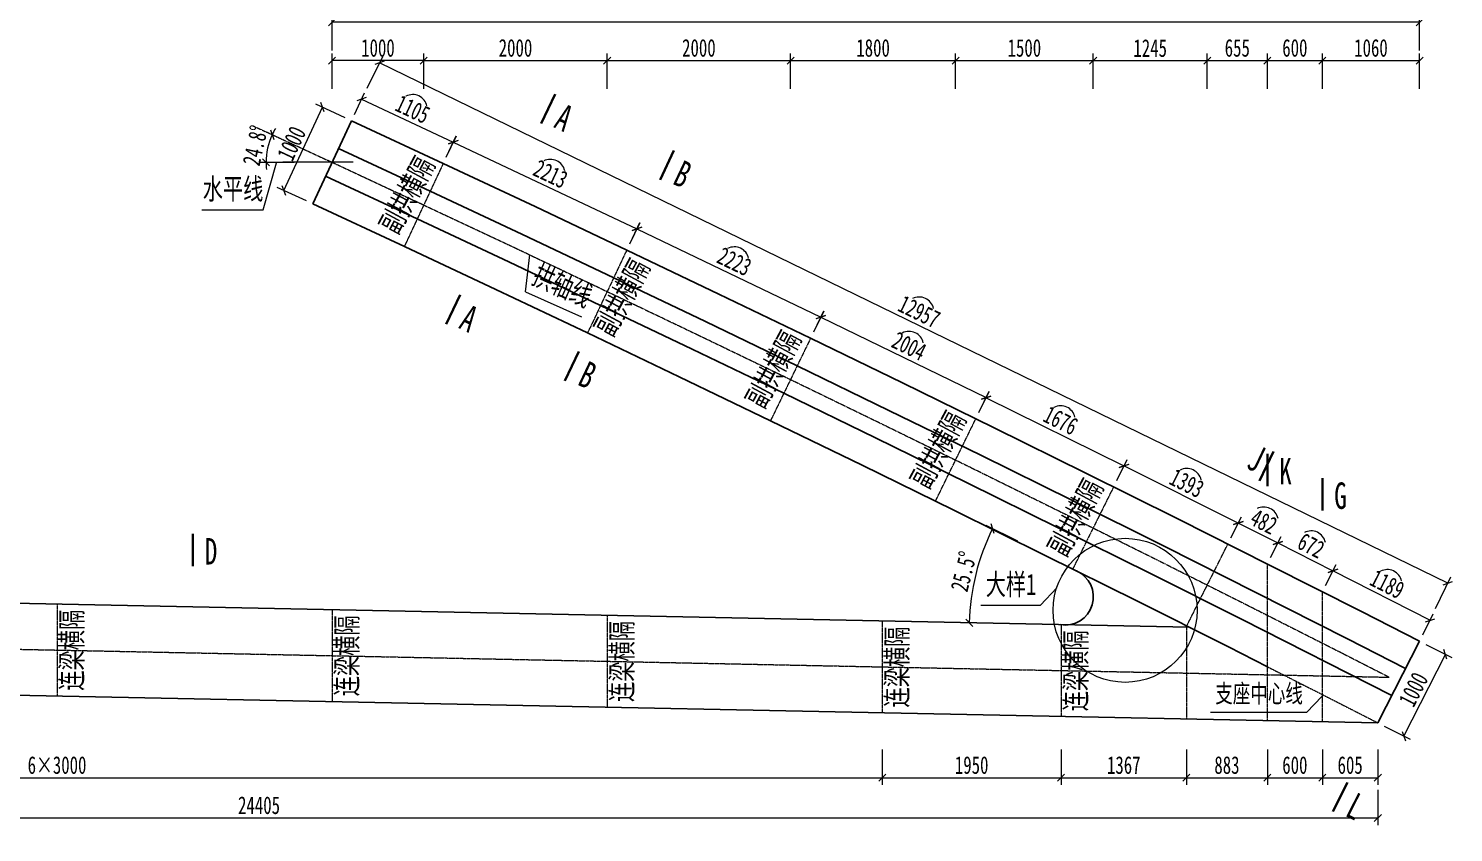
# Model space of a CAD drawing. Header units: millimetres. Extents: x -60009 to 63758, y -2164 to 95433.
# Drawn here: x -6577 to 8964, y 6443 to 15208 of the extents above; entities that cross this region are included whole.
import ezdxf
from ezdxf.enums import TextEntityAlignment as Align

# ---------------------------------------------------------------- set-up
doc = ezdxf.new("R2010")
doc.units = ezdxf.units.MM
doc.linetypes.add('CENTER2', pattern=[28.575, 19.05, -3.175, 3.175, -3.175])
doc.linetypes.add('DASHED', pattern=[0.75, 0.5, -0.25])
doc.layers.get('Defpoints').update_dxf_attribs({"color": 8})
for name, color, linetype, lineweight in [('中心线', 2, 'CENTER2', 15), ('文字', 7, 'Continuous', 15), ('粗线', 3, 'Continuous', 35), ('细实线', 4, 'Continuous', 15), ('虚线', 7, 'DASHED', 15), ('钢板粗线', 1, 'Continuous', 25)]:
    doc.layers.add(name, color=color, linetype=linetype, lineweight=lineweight)
doc.styles.add('111', font='仿宋_GB2312.TTF', dxfattribs={"width": 0.7})
doc.styles.add('BM_Dim', font='仿宋_GB2312.TTF', dxfattribs={"width": 0.85})
doc.dimstyles.new('200', dxfattribs={"dimscale": 0, "dimtxt": 2.5, "dimasz": 1, "dimexe": 1, "dimexo": 1, "dimgap": 0.6, "dimtad": 1, "dimdec": 0, "dimdsep": 46, "dimtxsty": '111', "dimblk": 'OBLIQUE', "dimcen": 0, "dimclrd": 4, "dimclre": 4, "dimclrt": 4, "dimadec": 1, "dimazin": 2, "dimtfac": 1, "dimtdec": 0, "dimtix": 1, "dimtmove": 2, "dimatfit": 3, "dimfxl": 4, "dimfxlon": 1, "dimtolj": 1, "dimlwd": -1, "dimlwe": -1, "dimarcsym": 0})

# ---------------------------------------------------------------- blocks, each defined once
blk = doc.blocks.new('_Oblique')
at = {"color": 0, "linetype": 'ByBlock', "lineweight": -2}
blk.add_line((-0.5, -0.5), (0.5, 0.5), dxfattribs=at)
blk = doc.blocks.new('*D271')
at = {"layer": 'Defpoints', "color": 0, "transparency": 16777216}
for p in [(21101, 67033), (21986, 67032), (21099, 66017), (21099, 65920), (21985, 66032)]:
    blk.add_point(p, dxfattribs=at)
at = {"layer": '细实线', "color": 4, "transparency": 16777216}
for p, q in [((21099, 65986), (21099, 65903)), ((21985, 65985), (21984, 65902))]:
    blk.add_line(p, q, dxfattribs=at)
blk.add_arc((-34515894092, -21492456430780), 21492484212183, 89.907985640573, 89.907985642933, dxfattribs=at)
at = {"layer": '细实线', "color": 4, "transparency": 16777216, "xscale": 16.66666666666666, "yscale": 16.66666666666666, "zscale": 16.66666666666666}
for p, rotation in [((21099, 65920), 179.9079856429328), ((21984, 65918), 359.9079856405726)]:
    blk.add_blockref('_Oblique', p, dxfattribs=dict(at, rotation=rotation))
at = {"layer": '细实线', "color": 4, "transparency": 16777216, "insert": (21542, 65949), "char_height": 41.7, "attachment_point": 5, "rotation": 359.908, "style": '111'}
blk.add_mtext('885', dxfattribs=at)
blk = doc.blocks.new('*D273')
at = {"layer": 'Defpoints', "color": 0, "transparency": 16777216}
for p in [(21101, 67117), (21101, 67033), (21986, 67032), (21099, 66017), (21985, 66032)]:
    blk.add_point(p, dxfattribs=at)
at = {"layer": '细实线', "color": 4, "transparency": 16777216}
for p, q in [((21101, 67050), (21101, 67134)), ((21986, 67049), (21986, 67132))]:
    blk.add_line(p, q, dxfattribs=at)
blk.add_arc((-34515894092, -21492456430780), 21492484213380, 89.907985640573, 89.907985642933, dxfattribs=at)
at = {"layer": '细实线', "color": 4, "transparency": 16777216, "xscale": 16.66666666666666, "yscale": 16.66666666666666, "zscale": 16.66666666666666}
for p, rotation in [((21101, 67117), 179.9079856429328), ((21986, 67116), 359.9079856405726)]:
    blk.add_blockref('_Oblique', p, dxfattribs=dict(at, rotation=rotation))
at = {"layer": '细实线', "color": 4, "transparency": 16777216, "insert": (21544, 67146), "char_height": 41.7, "attachment_point": 5, "rotation": 359.908, "style": '111'}
blk.add_mtext('885', dxfattribs=at)
blk = doc.blocks.new('*D548')
at = {"layer": 'Defpoints', "color": 0, "transparency": 16777216}
for p in [(-16497, 58904), (-15550, 58829), (-16364, 58535), (-15211, 57888), (-16025, 57594)]:
    blk.add_point(p, dxfattribs=at)
at = {"layer": '细实线', "color": 4, "transparency": 16777216}
for p, q in [((-15592, 58947), (-15706, 59260)), ((-16406, 58653), (-16520, 58967))]:
    blk.add_line(p, q, dxfattribs=at)
blk.add_arc((7131023265738, -19765921068622), 21012927712991, 109.838107304868, 109.838107307227, dxfattribs=at)
at = {"layer": '细实线', "color": 4, "transparency": 16777216, "xscale": 66.66666666666666, "yscale": 66.66666666666666, "zscale": 66.66666666666666}
for p, rotation in [((-15683, 59198), 19.83810730486761), ((-16497, 58904), 199.8381073072271)]:
    blk.add_blockref('_Oblique', p, dxfattribs=dict(at, rotation=rotation))
at = {"layer": '细实线', "color": 4, "transparency": 16777216, "insert": (-16130, 59163), "char_height": 166.7, "attachment_point": 5, "rotation": 19.8381, "style": '111'}
blk.add_mtext('865', dxfattribs=at)
blk = doc.blocks.new('*D550')
at = {"layer": 'Defpoints', "color": 0, "transparency": 16777216}
for p in [(-15550, 58829), (-16364, 58535), (-15211, 57888), (-16025, 57594), (-15061, 57474)]:
    blk.add_point(p, dxfattribs=at)
at = {"layer": '细实线', "color": 4, "transparency": 16777216}
for p, q in [((-15151, 57724), (-15038, 57411)), ((-15965, 57431), (-15852, 57117))]:
    blk.add_line(p, q, dxfattribs=at)
blk.add_arc((7131023265738, -19765921068622), 21012927711158, 109.838107304868, 109.838107307227, dxfattribs=at)
at = {"layer": '细实线', "color": 4, "transparency": 16777216, "xscale": 66.66666666666666, "yscale": 66.66666666666666, "zscale": 66.66666666666666}
for p, rotation in [((-15061, 57474), 19.83810730486761), ((-15875, 57180), 199.8381073072271)]:
    blk.add_blockref('_Oblique', p, dxfattribs=dict(at, rotation=rotation))
at = {"layer": '细实线', "color": 4, "transparency": 16777216, "insert": (-15508, 57439), "char_height": 166.7, "attachment_point": 5, "rotation": 19.8381, "style": '111'}
blk.add_mtext('865', dxfattribs=at)
blk = doc.blocks.new('*D1372')
at = {"layer": 'Defpoints', "color": 0, "transparency": 16777216}
for p in [(8594, 14858), (7534, 8508), (8594, 8529)]:
    blk.add_point(p, dxfattribs=at)
at = {"layer": '细实线', "color": 4, "transparency": 16777216}
for p, q in [((7534, 14551), (7534, 14935)), ((8594, 14551), (8594, 14935)), ((7534, 14858), (8594, 14858))]:
    blk.add_line(p, q, dxfattribs=at)
at = {"layer": '细实线', "color": 4, "transparency": 16777216, "xscale": 76.92307692307695, "yscale": 76.92307692307695, "zscale": 76.92307692307695, "rotation": 180}
blk.add_blockref('_Oblique', (7534, 14858), dxfattribs=at)
at = {"layer": '细实线', "color": 4, "transparency": 16777216, "xscale": 76.92307692307695, "yscale": 76.92307692307695, "zscale": 76.92307692307695}
blk.add_blockref('_Oblique', (8594, 14858), dxfattribs=at)
at = {"layer": '细实线', "color": 4, "transparency": 16777216, "insert": (8064, 14996), "char_height": 192.3, "attachment_point": 5, "style": '111'}
blk.add_mtext('\\A1;1060', dxfattribs=at)
blk = doc.blocks.new('*D1373')
at = {"layer": 'Defpoints', "color": 0, "transparency": 16777216}
for p in [(7534, 14858), (6934, 9068), (7534, 8700)]:
    blk.add_point(p, dxfattribs=at)
at = {"layer": '细实线', "color": 4, "transparency": 16777216}
for p, q in [((6934, 14551), (6934, 14935)), ((7534, 14551), (7534, 14935)), ((6934, 14858), (7534, 14858))]:
    blk.add_line(p, q, dxfattribs=at)
at = {"layer": '细实线', "color": 4, "transparency": 16777216, "xscale": 76.92307692307695, "yscale": 76.92307692307695, "zscale": 76.92307692307695, "rotation": 180}
blk.add_blockref('_Oblique', (6934, 14858), dxfattribs=at)
at = {"layer": '细实线', "color": 4, "transparency": 16777216, "xscale": 76.92307692307695, "yscale": 76.92307692307695, "zscale": 76.92307692307695}
blk.add_blockref('_Oblique', (7534, 14858), dxfattribs=at)
at = {"layer": '细实线', "color": 4, "transparency": 16777216, "insert": (7234, 14996), "char_height": 192.3, "attachment_point": 5, "style": '111'}
blk.add_mtext('\\A1;600', dxfattribs=at)
blk = doc.blocks.new('*D1374')
at = {"layer": 'Defpoints', "color": 0, "transparency": 16777216}
for p in [(6934, 14858), (6279, 9141), (6934, 9002)]:
    blk.add_point(p, dxfattribs=at)
at = {"layer": '细实线', "color": 4, "transparency": 16777216}
for p, q in [((6279, 14551), (6279, 14935)), ((6934, 14551), (6934, 14935)), ((6279, 14858), (6934, 14858))]:
    blk.add_line(p, q, dxfattribs=at)
at = {"layer": '细实线', "color": 4, "transparency": 16777216, "xscale": 76.92307692307695, "yscale": 76.92307692307695, "zscale": 76.92307692307695, "rotation": 180}
blk.add_blockref('_Oblique', (6279, 14858), dxfattribs=at)
at = {"layer": '细实线', "color": 4, "transparency": 16777216, "xscale": 76.92307692307695, "yscale": 76.92307692307695, "zscale": 76.92307692307695}
blk.add_blockref('_Oblique', (6934, 14858), dxfattribs=at)
at = {"layer": '细实线', "color": 4, "transparency": 16777216, "insert": (6606, 14996), "char_height": 192.3, "attachment_point": 5, "style": '111'}
blk.add_mtext('\\A1;655', dxfattribs=at)
blk = doc.blocks.new('*D1375')
at = {"layer": 'Defpoints', "color": 0, "transparency": 16777216}
for p in [(6279, 14858), (5034, 9763), (6279, 9141)]:
    blk.add_point(p, dxfattribs=at)
at = {"layer": '细实线', "color": 4, "transparency": 16777216}
for p, q in [((5034, 14551), (5034, 14935)), ((6279, 14551), (6279, 14935)), ((5034, 14858), (6279, 14858))]:
    blk.add_line(p, q, dxfattribs=at)
at = {"layer": '细实线', "color": 4, "transparency": 16777216, "xscale": 76.92307692307695, "yscale": 76.92307692307695, "zscale": 76.92307692307695, "rotation": 180}
blk.add_blockref('_Oblique', (5034, 14858), dxfattribs=at)
at = {"layer": '细实线', "color": 4, "transparency": 16777216, "xscale": 76.92307692307695, "yscale": 76.92307692307695, "zscale": 76.92307692307695}
blk.add_blockref('_Oblique', (6279, 14858), dxfattribs=at)
at = {"layer": '细实线', "color": 4, "transparency": 16777216, "insert": (5656, 14994), "char_height": 192.3, "attachment_point": 5, "style": '111'}
blk.add_mtext('\\A1;1245', dxfattribs=at)
blk = doc.blocks.new('*D1376')
at = {"layer": 'Defpoints', "color": 0, "transparency": 16777216}
for p in [(5034, 14858), (3534, 10504), (5034, 9763)]:
    blk.add_point(p, dxfattribs=at)
at = {"layer": '细实线', "color": 4, "transparency": 16777216}
for p, q in [((3534, 14551), (3534, 14935)), ((5034, 14551), (5034, 14935)), ((3534, 14858), (5034, 14858))]:
    blk.add_line(p, q, dxfattribs=at)
at = {"layer": '细实线', "color": 4, "transparency": 16777216, "xscale": 76.92307692307695, "yscale": 76.92307692307695, "zscale": 76.92307692307695, "rotation": 180}
blk.add_blockref('_Oblique', (3534, 14858), dxfattribs=at)
at = {"layer": '细实线', "color": 4, "transparency": 16777216, "xscale": 76.92307692307695, "yscale": 76.92307692307695, "zscale": 76.92307692307695}
blk.add_blockref('_Oblique', (5034, 14858), dxfattribs=at)
at = {"layer": '细实线', "color": 4, "transparency": 16777216, "insert": (4284, 14996), "char_height": 192.3, "attachment_point": 5, "style": '111'}
blk.add_mtext('\\A1;1500', dxfattribs=at)
blk = doc.blocks.new('*D1377')
at = {"layer": 'Defpoints', "color": 0, "transparency": 16777216}
for p in [(3534, 14858), (1734, 11381), (3534, 10504)]:
    blk.add_point(p, dxfattribs=at)
at = {"layer": '细实线', "color": 4, "transparency": 16777216}
for p, q in [((1734, 14551), (1734, 14935)), ((3534, 14551), (3534, 14935)), ((1734, 14858), (3534, 14858))]:
    blk.add_line(p, q, dxfattribs=at)
at = {"layer": '细实线', "color": 4, "transparency": 16777216, "xscale": 76.92307692307695, "yscale": 76.92307692307695, "zscale": 76.92307692307695, "rotation": 180}
blk.add_blockref('_Oblique', (1734, 14858), dxfattribs=at)
at = {"layer": '细实线', "color": 4, "transparency": 16777216, "xscale": 76.92307692307695, "yscale": 76.92307692307695, "zscale": 76.92307692307695}
blk.add_blockref('_Oblique', (3534, 14858), dxfattribs=at)
at = {"layer": '细实线', "color": 4, "transparency": 16777216, "insert": (2634, 14996), "char_height": 192.3, "attachment_point": 5, "style": '111'}
blk.add_mtext('\\A1;1800', dxfattribs=at)
blk = doc.blocks.new('*D1378')
at = {"layer": 'Defpoints', "color": 0, "transparency": 16777216}
for p in [(1734, 14858), (-266, 12341), (1734, 11381)]:
    blk.add_point(p, dxfattribs=at)
at = {"layer": '细实线', "color": 4, "transparency": 16777216}
for p, q in [((-266, 14551), (-266, 14935)), ((1734, 14551), (1734, 14935)), ((-266, 14858), (1734, 14858))]:
    blk.add_line(p, q, dxfattribs=at)
at = {"layer": '细实线', "color": 4, "transparency": 16777216, "xscale": 76.92307692307695, "yscale": 76.92307692307695, "zscale": 76.92307692307695, "rotation": 180}
blk.add_blockref('_Oblique', (-266, 14858), dxfattribs=at)
at = {"layer": '细实线', "color": 4, "transparency": 16777216, "xscale": 76.92307692307695, "yscale": 76.92307692307695, "zscale": 76.92307692307695}
blk.add_blockref('_Oblique', (1734, 14858), dxfattribs=at)
at = {"layer": '细实线', "color": 4, "transparency": 16777216, "insert": (734, 14996), "char_height": 192.3, "attachment_point": 5, "style": '111'}
blk.add_mtext('\\A1;2000', dxfattribs=at)
blk = doc.blocks.new('*D1379')
at = {"layer": 'Defpoints', "color": 0, "transparency": 16777216}
for p in [(-266, 14858), (-2266, 13284), (-266, 12341)]:
    blk.add_point(p, dxfattribs=at)
at = {"layer": '细实线', "color": 4, "transparency": 16777216}
for p, q in [((-2266, 14551), (-2266, 14935)), ((-266, 14551), (-266, 14935)), ((-2266, 14858), (-266, 14858))]:
    blk.add_line(p, q, dxfattribs=at)
at = {"layer": '细实线', "color": 4, "transparency": 16777216, "xscale": 76.92307692307695, "yscale": 76.92307692307695, "zscale": 76.92307692307695, "rotation": 180}
blk.add_blockref('_Oblique', (-2266, 14858), dxfattribs=at)
at = {"layer": '细实线', "color": 4, "transparency": 16777216, "xscale": 76.92307692307695, "yscale": 76.92307692307695, "zscale": 76.92307692307695}
blk.add_blockref('_Oblique', (-266, 14858), dxfattribs=at)
at = {"layer": '细实线', "color": 4, "transparency": 16777216, "insert": (-1266, 14996), "char_height": 192.3, "attachment_point": 5, "style": '111'}
blk.add_mtext('\\A1;2000', dxfattribs=at)
blk = doc.blocks.new('*D1380')
at = {"layer": 'Defpoints', "color": 0, "transparency": 16777216}
for p in [(-3266, 14858), (-3266, 13749), (-2266, 13284)]:
    blk.add_point(p, dxfattribs=at)
at = {"layer": '细实线', "color": 4, "transparency": 16777216}
for p, q in [((-3266, 14551), (-3266, 14935)), ((-2266, 14551), (-2266, 14935)), ((-2266, 14858), (-3266, 14858))]:
    blk.add_line(p, q, dxfattribs=at)
at = {"layer": '细实线', "color": 4, "transparency": 16777216, "xscale": 76.92307692307695, "yscale": 76.92307692307695, "zscale": 76.92307692307695, "rotation": 180}
blk.add_blockref('_Oblique', (-3266, 14858), dxfattribs=at)
at = {"layer": '细实线', "color": 4, "transparency": 16777216, "xscale": 76.92307692307695, "yscale": 76.92307692307695, "zscale": 76.92307692307695}
blk.add_blockref('_Oblique', (-2266, 14858), dxfattribs=at)
at = {"layer": '细实线', "color": 4, "transparency": 16777216, "insert": (-2766, 14996), "char_height": 192.3, "attachment_point": 5, "style": '111'}
blk.add_mtext('\\A1;1000', dxfattribs=at)
blk = doc.blocks.new('*D1381')
at = {"layer": 'Defpoints', "color": 0, "transparency": 16777216}
for p in [(-3266, 15276), (-3266, 13749), (8594, 8529)]:
    blk.add_point(p, dxfattribs=at)
at = {"layer": '细实线', "color": 4, "transparency": 16777216}
for p, q in [((-3266, 14968), (-3266, 15353)), ((8594, 15276), (-3266, 15276)), ((8594, 14968), (8594, 15353))]:
    blk.add_line(p, q, dxfattribs=at)
at = {"layer": '细实线', "color": 4, "transparency": 16777216, "xscale": 76.92307692307695, "yscale": 76.92307692307695, "zscale": 76.92307692307695, "rotation": 180}
blk.add_blockref('_Oblique', (-3266, 15276), dxfattribs=at)
at = {"layer": '细实线', "color": 4, "transparency": 16777216, "xscale": 76.92307692307695, "yscale": 76.92307692307695, "zscale": 76.92307692307695}
blk.add_blockref('_Oblique', (8594, 15276), dxfattribs=at)
at = {"layer": '细实线', "color": 4, "transparency": 16777216, "insert": (2664, 15413), "char_height": 192.3, "attachment_point": 5, "style": '111'}
blk.add_mtext('\\A1;11860', dxfattribs=at)
blk = doc.blocks.new('*D1382')
at = {"layer": 'Defpoints', "color": 0, "transparency": 16777216}
for p in [(-4131, 14148), (-3957, 13954), (-3507, 13749), (-3266, 13749), (-3037, 13749)]:
    blk.add_point(p, dxfattribs=at)
at = {"layer": '细实线', "color": 4, "transparency": 16777216}
blk.add_line((-3679, 13749), (-4063, 13749), dxfattribs=at)
for start, end in [(155.2244, 180), (149.1015, 155.2244), (180, 186.1229)]:
    blk.add_arc((-3266, 13749), 720, start, end, dxfattribs=at)
at = {"layer": '细实线', "color": 4, "transparency": 16777216, "xscale": 76.92307692307695, "yscale": 76.92307692307695, "zscale": 76.92307692307695}
for p, rotation in [((-3920, 14051), 245.2243901038398), ((-3986, 13749), 90)]:
    blk.add_blockref('_Oblique', p, dxfattribs=dict(at, rotation=rotation))
at = {"layer": '细实线', "color": 4, "transparency": 16777216, "insert": (-4104, 13933), "char_height": 192.31, "attachment_point": 5, "rotation": 77.6122, "style": '111'}
blk.add_mtext('\\A1;24.8%%d', dxfattribs=at)
blk = doc.blocks.new('*D1383')
at = {"layer": 'Defpoints', "color": 0, "transparency": 16777216}
for p in [(-3372, 14350), (-3055, 14203), (-3477, 13296)]:
    blk.add_point(p, dxfattribs=at)
at = {"layer": '细实线', "color": 4, "transparency": 16777216}
for p, q in [((-3794, 13444), (-3372, 14350)), ((-3125, 14235), (-3442, 14383)), ((-3547, 13329), (-3864, 13476))]:
    blk.add_line(p, q, dxfattribs=at)
at = {"layer": '细实线', "color": 4, "transparency": 16777216, "xscale": 76.92307692307695, "yscale": 76.92307692307695, "zscale": 76.92307692307695}
for p, rotation in [((-3372, 14350), 65.03428369172455), ((-3794, 13444), 245.0342836917246)]:
    blk.add_blockref('_Oblique', p, dxfattribs=dict(at, rotation=rotation))
at = {"layer": '细实线', "color": 4, "transparency": 16777216, "insert": (-3708, 13955), "char_height": 192.3, "attachment_point": 5, "rotation": 65.0343, "style": '111'}
blk.add_mtext('\\A1;1000', dxfattribs=at)
blk = doc.blocks.new('*D1384')
at = {"layer": 'Defpoints', "color": 0, "transparency": 16777216}
for p in [(-3055, 14203), (-1945, 13970), (-2054, 13736)]:
    blk.add_point(p, dxfattribs=at)
at = {"layer": '细实线', "color": 4, "transparency": 16777216}
for p, q in [((-3023, 14272), (-2914, 14506)), ((-2946, 14437), (-1945, 13970)), ((-2021, 13806), (-1912, 14040))]:
    blk.add_line(p, q, dxfattribs=at)
at = {"layer": '细实线', "color": 4, "transparency": 16777216, "xscale": 76.92307692307695, "yscale": 76.92307692307695, "zscale": 76.92307692307695}
for p, rotation in [((-2946, 14437), 155.0341418265261), ((-1945, 13970), 335.0341418265261)]:
    blk.add_blockref('_Oblique', p, dxfattribs=dict(at, rotation=rotation))
at = {"layer": '细实线', "color": 4, "transparency": 16777216, "insert": (-2387, 14328), "char_height": 192.3, "attachment_point": 5, "rotation": 335.0341, "style": '111'}
blk.add_mtext('\\A1;1105', dxfattribs=at)
blk = doc.blocks.new('*D1385')
at = {"layer": 'Defpoints', "color": 0, "transparency": 16777216}
for p in [(-2054, 13736), (58, 13025), (-52, 12792)]:
    blk.add_point(p, dxfattribs=at)
at = {"layer": '细实线', "color": 4, "transparency": 16777216}
for p, q in [((-2021, 13806), (-1911, 14039)), ((-1944, 13969), (58, 13025)), ((-19, 12862), (90, 13095))]:
    blk.add_line(p, q, dxfattribs=at)
at = {"layer": '细实线', "color": 4, "transparency": 16777216, "xscale": 76.92307692307695, "yscale": 76.92307692307695, "zscale": 76.92307692307695}
for p, rotation in [((-1944, 13969), 154.7502224570065), ((58, 13025), 334.7502224570065)]:
    blk.add_blockref('_Oblique', p, dxfattribs=dict(at, rotation=rotation))
at = {"layer": '细实线', "color": 4, "transparency": 16777216, "insert": (-884, 13622), "char_height": 192.3, "attachment_point": 5, "rotation": 334.7502, "style": '111'}
blk.add_mtext('\\A1;2213', dxfattribs=at)
blk = doc.blocks.new('*D1386')
at = {"layer": 'Defpoints', "color": 0, "transparency": 16777216}
for p in [(-52, 12792), (2063, 12063), (1952, 11831)]:
    blk.add_point(p, dxfattribs=at)
at = {"layer": '细实线', "color": 4, "transparency": 16777216}
for p, q in [((-19, 12862), (92, 13094)), ((59, 13024), (2063, 12063)), ((1986, 11900), (2097, 12132))]:
    blk.add_line(p, q, dxfattribs=at)
at = {"layer": '细实线', "color": 4, "transparency": 16777216, "xscale": 76.92307692307695, "yscale": 76.92307692307695, "zscale": 76.92307692307695}
for p, rotation in [((59, 13024), 154.3735330300556), ((2063, 12063), 334.3735330300556)]:
    blk.add_blockref('_Oblique', p, dxfattribs=dict(at, rotation=rotation))
at = {"layer": '细实线', "color": 4, "transparency": 16777216, "insert": (1121, 12668), "char_height": 192.3, "attachment_point": 5, "rotation": 334.3735, "style": '111'}
blk.add_mtext('\\A1;2223', dxfattribs=at)
blk = doc.blocks.new('*D1387')
at = {"layer": 'Defpoints', "color": 0, "transparency": 16777216}
for p in [(1952, 11831), (3866, 11184), (3754, 10953)]:
    blk.add_point(p, dxfattribs=at)
at = {"layer": '细实线', "color": 4, "transparency": 16777216}
for p, q in [((1986, 11900), (2099, 12131)), ((2065, 12062), (3866, 11184)), ((3787, 11022), (3900, 11253))]:
    blk.add_line(p, q, dxfattribs=at)
at = {"layer": '细实线', "color": 4, "transparency": 16777216, "xscale": 76.92307692307695, "yscale": 76.92307692307695, "zscale": 76.92307692307695}
for p, rotation in [((2065, 12062), 154.0095594614309), ((3866, 11184), 334.0095594614309)]:
    blk.add_blockref('_Oblique', p, dxfattribs=dict(at, rotation=rotation))
at = {"layer": '细实线', "color": 4, "transparency": 16777216, "insert": (3026, 11746), "char_height": 192.3, "attachment_point": 5, "rotation": 334.0096, "style": '111'}
blk.add_mtext('\\A1;2004', dxfattribs=at)
blk = doc.blocks.new('*D1388')
at = {"layer": 'Defpoints', "color": 0, "transparency": 16777216}
for p in [(3754, 10953), (5370, 10440), (5257, 10210)]:
    blk.add_point(p, dxfattribs=at)
at = {"layer": '细实线', "color": 4, "transparency": 16777216}
for p, q in [((3788, 11022), (3901, 11252)), ((3867, 11183), (5370, 10440)), ((5291, 10279), (5404, 10509))]:
    blk.add_line(p, q, dxfattribs=at)
at = {"layer": '细实线', "color": 4, "transparency": 16777216, "xscale": 76.92307692307695, "yscale": 76.92307692307695, "zscale": 76.92307692307695}
for p, rotation in [((3867, 11183), 153.7076565272712), ((5370, 10440), 333.7076565272711)]:
    blk.add_blockref('_Oblique', p, dxfattribs=dict(at, rotation=rotation))
at = {"layer": '细实线', "color": 4, "transparency": 16777216, "insert": (4680, 10935), "char_height": 192.3, "attachment_point": 5, "rotation": 333.7077, "style": '111'}
blk.add_mtext('\\A1;1676', dxfattribs=at)
blk = doc.blocks.new('*D1389')
at = {"layer": 'Defpoints', "color": 0, "transparency": 16777216}
for p in [(5257, 10210), (6618, 9817), (6503, 9588)]:
    blk.add_point(p, dxfattribs=at)
at = {"layer": '细实线', "color": 4, "transparency": 16777216}
for p, q in [((5291, 10279), (5406, 10508)), ((5371, 10439), (6618, 9817)), ((6537, 9656), (6652, 9886))]:
    blk.add_line(p, q, dxfattribs=at)
at = {"layer": '细实线', "color": 4, "transparency": 16777216, "xscale": 76.92307692307695, "yscale": 76.92307692307695, "zscale": 76.92307692307695}
for p, rotation in [((5371, 10439), 153.4536530676704), ((6618, 9817), 333.4536530676705)]:
    blk.add_blockref('_Oblique', p, dxfattribs=dict(at, rotation=rotation))
at = {"layer": '细实线', "color": 4, "transparency": 16777216, "insert": (6056, 10251), "char_height": 192.3, "attachment_point": 5, "rotation": 333.4537, "style": '111'}
blk.add_mtext('\\A1;1393', dxfattribs=at)
blk = doc.blocks.new('*D1390')
at = {"layer": 'Defpoints', "color": 0, "transparency": 16777216}
for p in [(6503, 9588), (7049, 9600), (6934, 9371)]:
    blk.add_point(p, dxfattribs=at)
at = {"layer": '细实线', "color": 4, "transparency": 16777216}
for p, q in [((6537, 9656), (6652, 9885)), ((6618, 9817), (7049, 9600)), ((6968, 9440), (7083, 9669))]:
    blk.add_line(p, q, dxfattribs=at)
at = {"layer": '细实线', "color": 4, "transparency": 16777216, "xscale": 76.92307692307695, "yscale": 76.92307692307695, "zscale": 76.92307692307695}
for p, rotation in [((6618, 9817), 153.3498338862575), ((7049, 9600), 333.3498338862574)]:
    blk.add_blockref('_Oblique', p, dxfattribs=dict(at, rotation=rotation))
at = {"layer": '细实线', "color": 4, "transparency": 16777216, "insert": (6895, 9831), "char_height": 192.3, "attachment_point": 5, "rotation": 333.3498, "style": '111'}
blk.add_mtext('\\A1;482', dxfattribs=at)
blk = doc.blocks.new('*D1391')
at = {"layer": 'Defpoints', "color": 0, "transparency": 16777216}
for p in [(6934, 9371), (7649, 9296), (7534, 9068)]:
    blk.add_point(p, dxfattribs=at)
at = {"layer": '细实线', "color": 4, "transparency": 16777216}
for p, q in [((6968, 9440), (7084, 9669)), ((7049, 9600), (7649, 9296)), ((7568, 9137), (7684, 9365))]:
    blk.add_line(p, q, dxfattribs=at)
at = {"layer": '细实线', "color": 4, "transparency": 16777216, "xscale": 76.92307692307695, "yscale": 76.92307692307695, "zscale": 76.92307692307695}
for p, rotation in [((7049, 9600), 153.1732994953359), ((7649, 9296), 333.1732994953359)]:
    blk.add_blockref('_Oblique', p, dxfattribs=dict(at, rotation=rotation))
at = {"layer": '细实线', "color": 4, "transparency": 16777216, "insert": (7411, 9571), "char_height": 192.3, "attachment_point": 5, "rotation": 333.1733, "style": '111'}
blk.add_mtext('\\A1;672', dxfattribs=at)
blk = doc.blocks.new('*D1392')
at = {"layer": 'Defpoints', "color": 0, "transparency": 16777216}
for p in [(7534, 9068), (8710, 8757), (8594, 8529)]:
    blk.add_point(p, dxfattribs=at)
at = {"layer": '细实线', "color": 4, "transparency": 16777216}
for p, q in [((7569, 9136), (7685, 9365)), ((7650, 9296), (8710, 8757)), ((8628, 8598), (8744, 8826))]:
    blk.add_line(p, q, dxfattribs=at)
at = {"layer": '细实线', "color": 4, "transparency": 16777216, "xscale": 76.92307692307695, "yscale": 76.92307692307695, "zscale": 76.92307692307695}
for p, rotation in [((7650, 9296), 153.0558480778789), ((8710, 8757), 333.0558480778789)]:
    blk.add_blockref('_Oblique', p, dxfattribs=dict(at, rotation=rotation))
at = {"layer": '细实线', "color": 4, "transparency": 16777216, "insert": (8242, 9150), "char_height": 192.3, "attachment_point": 5, "rotation": 333.0558, "style": '111'}
blk.add_mtext('\\A1;1189', dxfattribs=at)
blk = doc.blocks.new('*D1393')
at = {"layer": 'Defpoints', "color": 0, "transparency": 16777216}
for p in [(-2748, 14834), (-3055, 14203), (8594, 8529)]:
    blk.add_point(p, dxfattribs=at)
at = {"layer": '细实线', "color": 4, "transparency": 16777216}
for p, q in [((-2882, 14557), (-2714, 14903)), ((8901, 9161), (-2748, 14834)), ((8766, 8884), (8935, 9230))]:
    blk.add_line(p, q, dxfattribs=at)
at = {"layer": '细实线', "color": 4, "transparency": 16777216, "xscale": 76.92307692307695, "yscale": 76.92307692307695, "zscale": 76.92307692307695}
for p, rotation in [((-2748, 14834), 154.0315880970738), ((8901, 9161), 334.0315880970738)]:
    blk.add_blockref('_Oblique', p, dxfattribs=dict(at, rotation=rotation))
at = {"layer": '细实线', "color": 4, "transparency": 16777216, "insert": (3137, 12121), "char_height": 192.3, "attachment_point": 5, "rotation": 334.0316, "style": '111'}
blk.add_mtext('\\A1;12957', dxfattribs=at)
blk = doc.blocks.new('*D1394')
at = {"layer": 'Defpoints', "color": 0}
for p in [(-14616, 9102), (3716, 9076), (5510, 8967), (6081, 8680), (6509, 8466)]:
    blk.add_point(p, dxfattribs=at)
at = {"layer": '细实线', "color": 4}
blk.add_line((4213, 9618), (3869, 9790), dxfattribs=at)
blk.add_arc((6081, 8680), 2398, 153.3498, 178.8323, dxfattribs=at)
at = {"layer": '细实线', "color": 4, "xscale": 76.92307692307695, "yscale": 76.92307692307695, "zscale": 76.92307692307695}
for p, rotation in [((3938, 9756), 63.34983388626002), ((3684, 8729), 268.8322584214023)]:
    blk.add_blockref('_Oblique', p, dxfattribs=dict(at, rotation=rotation))
at = {"layer": '细实线', "color": 4, "insert": (3622, 9289), "char_height": 192.31, "attachment_point": 5, "rotation": 76.091, "style": '111'}
blk.add_mtext('\\A1;25.5%%d', dxfattribs=at)
blk = doc.blocks.new('*D1397')
at = {"layer": 'Defpoints', "color": 0, "transparency": 16777216}
for p in [(-15266, 8382), (2734, 8021), (2734, 7040)]:
    blk.add_point(p, dxfattribs=at)
at = {"layer": '细实线', "color": 4, "transparency": 16777216}
for p, q in [((-15266, 7347), (-15266, 6963)), ((2734, 7347), (2734, 6963)), ((-15266, 7040), (2734, 7040))]:
    blk.add_line(p, q, dxfattribs=at)
at = {"layer": '细实线', "color": 4, "transparency": 16777216, "xscale": 76.92307692307695, "yscale": 76.92307692307695, "zscale": 76.92307692307695, "rotation": 180}
blk.add_blockref('_Oblique', (-15266, 7040), dxfattribs=at)
at = {"layer": '细实线', "color": 4, "transparency": 16777216, "xscale": 76.92307692307695, "yscale": 76.92307692307695, "zscale": 76.92307692307695}
blk.add_blockref('_Oblique', (2734, 7040), dxfattribs=at)
at = {"layer": '细实线', "color": 4, "transparency": 16777216, "insert": (-6266, 7177), "char_height": 192.31, "attachment_point": 5, "style": '111'}
blk.add_mtext('\\A1;\\f仿宋_GB2312|b0|i0|c134|p49;6×3000', dxfattribs=at)
blk = doc.blocks.new('*D1398')
at = {"layer": 'Defpoints', "color": 0, "transparency": 16777216}
for p in [(2734, 8382), (4684, 7900), (4684, 7040)]:
    blk.add_point(p, dxfattribs=at)
at = {"layer": '细实线', "color": 4, "transparency": 16777216}
for p, q in [((2734, 7347), (2734, 6963)), ((4684, 7347), (4684, 6963)), ((2734, 7040), (4684, 7040))]:
    blk.add_line(p, q, dxfattribs=at)
at = {"layer": '细实线', "color": 4, "transparency": 16777216, "xscale": 76.92307692307695, "yscale": 76.92307692307695, "zscale": 76.92307692307695, "rotation": 180}
blk.add_blockref('_Oblique', (2734, 7040), dxfattribs=at)
at = {"layer": '细实线', "color": 4, "transparency": 16777216, "xscale": 76.92307692307695, "yscale": 76.92307692307695, "zscale": 76.92307692307695}
blk.add_blockref('_Oblique', (4684, 7040), dxfattribs=at)
at = {"layer": '细实线', "color": 4, "transparency": 16777216, "insert": (3709, 7177), "char_height": 192.3, "attachment_point": 5, "style": '111'}
blk.add_mtext('\\A1;1950', dxfattribs=at)
blk = doc.blocks.new('*D1399')
at = {"layer": 'Defpoints', "color": 0, "transparency": 16777216}
for p in [(4684, 8382), (6051, 7900), (6051, 7040)]:
    blk.add_point(p, dxfattribs=at)
at = {"layer": '细实线', "color": 4, "transparency": 16777216}
for p, q in [((4684, 7347), (4684, 6963)), ((6051, 7347), (6051, 6963)), ((4684, 7040), (6051, 7040))]:
    blk.add_line(p, q, dxfattribs=at)
at = {"layer": '细实线', "color": 4, "transparency": 16777216, "xscale": 76.92307692307695, "yscale": 76.92307692307695, "zscale": 76.92307692307695, "rotation": 180}
blk.add_blockref('_Oblique', (4684, 7040), dxfattribs=at)
at = {"layer": '细实线', "color": 4, "transparency": 16777216, "xscale": 76.92307692307695, "yscale": 76.92307692307695, "zscale": 76.92307692307695}
blk.add_blockref('_Oblique', (6051, 7040), dxfattribs=at)
at = {"layer": '细实线', "color": 4, "transparency": 16777216, "insert": (5368, 7177), "char_height": 192.3, "attachment_point": 5, "style": '111'}
blk.add_mtext('\\A1;1367', dxfattribs=at)
blk = doc.blocks.new('*D1400')
at = {"layer": 'Defpoints', "color": 0, "transparency": 16777216}
for p in [(6051, 8382), (6934, 7794), (6934, 7040)]:
    blk.add_point(p, dxfattribs=at)
at = {"layer": '细实线', "color": 4, "transparency": 16777216}
for p, q in [((6051, 7347), (6051, 6963)), ((6934, 7347), (6934, 6963)), ((6051, 7040), (6934, 7040))]:
    blk.add_line(p, q, dxfattribs=at)
at = {"layer": '细实线', "color": 4, "transparency": 16777216, "xscale": 76.92307692307695, "yscale": 76.92307692307695, "zscale": 76.92307692307695, "rotation": 180}
blk.add_blockref('_Oblique', (6051, 7040), dxfattribs=at)
at = {"layer": '细实线', "color": 4, "transparency": 16777216, "xscale": 76.92307692307695, "yscale": 76.92307692307695, "zscale": 76.92307692307695}
blk.add_blockref('_Oblique', (6934, 7040), dxfattribs=at)
at = {"layer": '细实线', "color": 4, "transparency": 16777216, "insert": (6493, 7177), "char_height": 192.3, "attachment_point": 5, "style": '111'}
blk.add_mtext('\\A1;883', dxfattribs=at)
blk = doc.blocks.new('*D1401')
at = {"layer": 'Defpoints', "color": 0, "transparency": 16777216}
for p in [(6934, 8382), (7534, 7765), (7534, 7040)]:
    blk.add_point(p, dxfattribs=at)
at = {"layer": '细实线', "color": 4, "transparency": 16777216}
for p, q in [((6934, 7347), (6934, 6963)), ((7534, 7347), (7534, 6963)), ((6934, 7040), (7534, 7040))]:
    blk.add_line(p, q, dxfattribs=at)
at = {"layer": '细实线', "color": 4, "transparency": 16777216, "xscale": 76.92307692307695, "yscale": 76.92307692307695, "zscale": 76.92307692307695, "rotation": 180}
blk.add_blockref('_Oblique', (6934, 7040), dxfattribs=at)
at = {"layer": '细实线', "color": 4, "transparency": 16777216, "xscale": 76.92307692307695, "yscale": 76.92307692307695, "zscale": 76.92307692307695}
blk.add_blockref('_Oblique', (7534, 7040), dxfattribs=at)
at = {"layer": '细实线', "color": 4, "transparency": 16777216, "insert": (7234, 7177), "char_height": 192.3, "attachment_point": 5, "style": '111'}
blk.add_mtext('\\A1;600', dxfattribs=at)
blk = doc.blocks.new('*D1402')
at = {"layer": 'Defpoints', "color": 0, "transparency": 16777216}
for p in [(7534, 8382), (8139, 7638), (8139, 7040)]:
    blk.add_point(p, dxfattribs=at)
at = {"layer": '细实线', "color": 4, "transparency": 16777216}
for p, q in [((7534, 7347), (7534, 6963)), ((8139, 7347), (8139, 6963)), ((7534, 7040), (8139, 7040))]:
    blk.add_line(p, q, dxfattribs=at)
at = {"layer": '细实线', "color": 4, "transparency": 16777216, "xscale": 76.92307692307695, "yscale": 76.92307692307695, "zscale": 76.92307692307695, "rotation": 180}
blk.add_blockref('_Oblique', (7534, 7040), dxfattribs=at)
at = {"layer": '细实线', "color": 4, "transparency": 16777216, "xscale": 76.92307692307695, "yscale": 76.92307692307695, "zscale": 76.92307692307695}
blk.add_blockref('_Oblique', (8139, 7040), dxfattribs=at)
at = {"layer": '细实线', "color": 4, "transparency": 16777216, "insert": (7837, 7177), "char_height": 192.3, "attachment_point": 5, "style": '111'}
blk.add_mtext('\\A1;605', dxfattribs=at)
blk = doc.blocks.new('*D1403')
at = {"layer": 'Defpoints', "color": 0, "transparency": 16777216}
for p in [(8594, 8529), (8876, 8385), (8139, 7638)]:
    blk.add_point(p, dxfattribs=at)
at = {"layer": '细实线', "color": 4, "transparency": 16777216}
for p, q in [((8662, 8494), (8945, 8350)), ((8422, 7494), (8876, 8385)), ((8208, 7603), (8491, 7459))]:
    blk.add_line(p, q, dxfattribs=at)
at = {"layer": '细实线', "color": 4, "transparency": 16777216, "xscale": 76.92307692307695, "yscale": 76.92307692307695, "zscale": 76.92307692307695}
for p, rotation in [((8876, 8385), 62.98204323018769), ((8422, 7494), 242.9820432301877)]:
    blk.add_blockref('_Oblique', p, dxfattribs=dict(at, rotation=rotation))
at = {"layer": '细实线', "color": 4, "transparency": 16777216, "insert": (8527, 8002), "char_height": 192.3, "attachment_point": 5, "rotation": 62.982, "style": '111'}
blk.add_mtext('\\A1;1000', dxfattribs=at)
blk = doc.blocks.new('*D1404')
at = {"layer": 'Defpoints', "color": 0}
for p in [(-16266, 8305), (8139, 7638), (8139, 6601)]:
    blk.add_point(p, dxfattribs=at)
at = {"layer": '细实线', "color": 4}
for p, q in [((-16266, 6909), (-16266, 6524)), ((8139, 6909), (8139, 6524)), ((-16266, 6601), (8139, 6601))]:
    blk.add_line(p, q, dxfattribs=at)
at = {"layer": '细实线', "color": 4, "xscale": 76.92307692307695, "yscale": 76.92307692307695, "zscale": 76.92307692307695, "rotation": 180}
blk.add_blockref('_Oblique', (-16266, 6601), dxfattribs=at)
at = {"layer": '细实线', "color": 4, "xscale": 76.92307692307695, "yscale": 76.92307692307695, "zscale": 76.92307692307695}
blk.add_blockref('_Oblique', (8139, 6601), dxfattribs=at)
at = {"layer": '细实线', "color": 4, "insert": (-4063, 6739), "char_height": 192.3, "attachment_point": 5, "style": '111'}
blk.add_mtext('\\A1;24405', dxfattribs=at)

msp = doc.modelspace()

# ---------------------------------------------------------------- linework, layer by layer
at = {"layer": 'Defpoints'}
for points in [[(-3195.9, 13900.5), (-2195.6, 13434.8), (-1195.1, 12965), (-194.6, 12491.1), (805.9, 12013.2), (1806.4, 11531.3), (2806.8, 11045.3), (3807.3, 10555.3), (4807.8, 10061.2), (5808.3, 9563.2), (6808.8, 9061.1), (7809.2, 8554.9), (8442.1, 8232.3)], [(-3337.6, 13598.8), (-3336.3, 13598.2), (-2336.8, 13132.9), (-1337.3, 12663.5), (-337.8, 12190.1), (661.7, 11712.7), (1661.2, 11231.2), (2660.7, 10745.7), (3660.2, 10256.2), (4659.7, 9762.6), (5659.3, 9265), (6658.8, 8763.4), (8291.7, 7937.3)]]:
    msp.add_lwpolyline(points, dxfattribs=at)
at = {"layer": '中心线', "ltscale": 0.15}
for p, q in [((-2053.7, 13736.4), (-2478.8, 12831.3)), ((-52.2, 12792.5), (-480.3, 11888.7)), ((1952.2, 11831), (1515.3, 10931.5)), ((3313.9, 10054.6), (3753.7, 10952.7)), ((5256.6, 10210.2), (4810.9, 9315)), ((6054.4, 8693.7), (6503, 9587.5)), ((6933.8, 7662.9), (6933.8, 9371.3)), ((7533.8, 7650.7), (7533.8, 9067.9)), ((-6266.2, 8932), (-6266.2, 7932)), ((-3266.2, 8870.8), (-3266.2, 7870.8)), ((-266.2, 8809.7), (-266.2, 7809.7)), ((2733.8, 8748.5), (2733.8, 7748.5)), ((4683.8, 8707.8), (4683.8, 7707.8)), ((-16611.9, 8642.9), (8264.4, 8135.8)), ((6051.2, 8680.3), (6051.2, 7680.3))]:
    msp.add_line(p, q, dxfattribs=at)
for points in [[(-4130.7, 14148.4), (-3266.2, 13749.4), (-2266.2, 13283.8), (-1266.2, 12814.2), (-266.2, 12340.6), (733.8, 11862.9), (1733.8, 11381.2), (2733.8, 10895.5), (3733.8, 10405.7), (4733.8, 9911.9), (5733.8, 9414.1), (6733.8, 8912.2), (7733.8, 8406.3), (8233.8, 8151.4)], [(-4130.7, 14148.4), (-3266.2, 13749.4), (-2266.2, 13283.8), (-1266.2, 12814.2), (-266.2, 12340.6), (733.8, 11862.9), (1733.8, 11381.2), (2733.8, 10895.5), (3733.8, 10405.7), (4733.8, 9911.9), (5733.8, 9414.1), (6733.8, 8912.2), (7733.8, 8406.3), (8264.4, 8135.8)]]:
    msp.add_lwpolyline(points, dxfattribs=at)
at = {"layer": '粗线'}
for p, q in [((-984.5, 14173.5), (-832.8, 14493.8)), ((310.2, 13557.5), (461.9, 13877.8)), ((-2021.6, 11983.8), (-1869.9, 12304.1)), ((-727, 11367.8), (-575.2, 11688.2)), ((6848.6, 10276.2), (7000.3, 10596.5)), ((6933.8, 10218.2), (6933.8, 10572.7)), ((7533.8, 9951.9), (7533.8, 10306.3)), ((-4784.2, 9345.4), (-4784.2, 9699.8)), ((7646.4, 6671.8), (7807.4, 6987.5))]:
    msp.add_line(p, q, dxfattribs=at)
at = {"layer": '细实线'}
for p, q in [((-4018.1, 13231), (-3871.5, 13744.6)), ((-4688, 13231), (-4018.1, 13231)), ((-1156.8, 12337.1), (-1109.2, 12739.9)), ((-1156.8, 12337.1), (-545.4, 12063.4)), ((4458.5, 8919.7), (4636.1, 9110)), ((3809.5, 8919.7), (4458.5, 8919.7)), ((7365.9, 7754.3), (7527.8, 7927.1)), ((6313.1, 7754.3), (7365.9, 7754.3))]:
    msp.add_line(p, q, dxfattribs=at)
at = {"layer": '细实线', "color": 8}
msp.add_line((-3036.6, 13749.4), (-3804, 13749.4), dxfattribs=at)
at = {"layer": '细实线'}
msp.add_circle((5382.2, 8865.1), 785.2, dxfattribs=at)
for centre in [(-2387.5, 14328.2), (-884.4, 13621.8), (1120.8, 12667.7), (3136.9, 12121), (3025.8, 11746.4), (4679.8, 10935), (6055.8, 10251.2), (6895, 9831.4), (7411.5, 9571), (8242, 9149.5)]:
    msp.add_arc(centre, 160, 12.78047, 117.28781, dxfattribs=at)
at = {"layer": '虚线', "ltscale": 3}
msp.add_lwpolyline([(6933.8, 8250.7), (7507.4, 7960.6), (8139.2, 7638.3)], dxfattribs=at)
at = {"layer": '钢板粗线'}
for p, q in [((-3477.3, 13296.1), (-3055.2, 14202.7)), ((-16266.2, 9135.8), (6081.2, 8680.3)), ((8139.2, 7638.3), (8593.5, 8529.2)), ((-16266.2, 8135.8), (8139.2, 7638.3))]:
    msp.add_line(p, q, dxfattribs=at)
for points in [[(-3055.2, 14202.7), (-2054.4, 13736.8), (-1052.9, 13266.5), (-51.5, 12792.1), (950, 12313.7), (1951.5, 11831.3), (2953, 11344.9), (3954.4, 10854.4), (4955.9, 10359.9), (5957.3, 9861.3), (6958.8, 9358.8), (7960.2, 8852.1), (8593.5, 8529.2)], [(-3477.3, 13296.1), (-3476.5, 13295.8), (-2478, 12830.9), (-1479.5, 12362), (-481, 11889.1), (517.5, 11412.1), (1516.1, 10931.1), (2514.6, 10446.1), (3513.1, 9957), (4511.7, 9464), (5510.2, 8966.9), (6508.8, 8465.7), (6933.8, 8250.7)]]:
    msp.add_lwpolyline(points, dxfattribs=at)
msp.add_arc((4728.5, 9012.5), 308, 260.25852, 66.49695, dxfattribs=at)

# ---------------------------------------------------------------- texts
at = {"layer": '文字', "style": 'BM_Dim', "width": 0.7}
for s, rotation, p in [('A', 334.65583, (-797.7, 14106.3)), ('B', 334.65583, (496.9, 13490.4)), ('A', 334.65583, (-1834.9, 11916.6)), ('B', 334.65583, (-540.2, 11300.7)), ('J', 334.65583, (6751.4, 10392.4)), ('L', 332.98204, (7831.1, 6599.2))]:
    msp.add_text(s, height=288.5, rotation=rotation, dxfattribs=at).set_placement(p, align=Align.CENTER)
for s, rotation, p in [('副拱横隔', 61.71929, (-2288.7, 13305.3)), ('拱轴线', 335.88326, (-827, 12238.3)), ('副拱横隔', 61.71929, (56.2, 12188.2)), ('副拱横隔', 61.71929, (1706.1, 11405.1)), ('副拱横隔', 61.71929, (3503.9, 10528.6)), ('副拱横隔', 61.71929, (5001, 9789)), ('连梁横隔', 90, (-5921.5, 8429.7)), ('连梁横隔', 90, (-2921.5, 8368.6)), ('连梁横隔', 90, (78.5, 8307.4)), ('连梁横隔', 90, (3078.5, 8246.3)), ('连梁横隔', 90, (5028.5, 8205.5))]:
    msp.add_text(s, height=230.76, rotation=rotation, dxfattribs=at).set_placement(p, align=Align.BOTTOM_CENTER)
for s, height, p in [('水平线', 230.77, (-4346.6, 13275.6)), ('大样1', 230.77, (4137.9, 8964.2)), ('支座中心线', 200, (6843.7, 7798.9))]:
    msp.add_text(s, height=height, dxfattribs=at).set_placement(p, align=Align.BOTTOM_CENTER)
for s, p in [('K', (7131.3, 10237.5)), ('G', (7731.3, 9971.1)), ('D', (-4586.7, 9364.6))]:
    msp.add_text(s, height=288.5, dxfattribs=at).set_placement(p, align=Align.CENTER)

# ---------------------------------------------------------------- dimensions: what is measured, and where the dimension line sits
at = {"layer": '细实线'}
for base, line1, line2, text, override, picture, middle in [((21101.2, 67117), ((21099.3, 66017.4), (21100.9, 67033.4)), ((21986.2, 67032), (21984.6, 66032)), '885', {"dimscale": 16.666667, "dimtxsty": '111', "dimblk": 'Oblique'}, '*D273', (21543.8, 67146.2)), ((21099.2, 65919.6), ((21099.3, 66017.4), (21100.9, 67033.4)), ((21986.2, 67032), (21984.6, 66032)), '885', {"dimscale": 16.666667, "dimtxsty": '111', "dimblk": 'Oblique'}, '*D271', (21541.8, 65948.7)), ((-16496.9, 58904), ((-16024.5, 57594.4), (-16363.9, 58535.1)), ((-15549.9, 58828.7), (-15210.5, 57888.1)), '865', {"dimscale": 66.666667, "dimtxsty": '111', "dimblk": 'Oblique'}, '*D548', (-16130.5, 59163)), ((-15061, 57473.5), ((-16024.5, 57594.4), (-16363.9, 58535.1)), ((-15549.9, 58828.7), (-15210.5, 57888.1)), '865', {"dimscale": 66.666667, "dimtxsty": '111', "dimblk": 'Oblique'}, '*D550', (-15508.4, 57438.9))]:
    dim = msp.add_angular_dim_2l(base=base, line1=line1, line2=line2, text=text, dimstyle='200', override=override, dxfattribs=at)
    dim.commit()
    dim.dimension.update_dxf_attribs({"geometry": picture, "text_midpoint": middle})
for base, p1, p2, override, picture, middle in [((-3266.2, 15275.6), (8593.5, 8529.2), (-3266.2, 13749.4), {"dimscale": 76.923077, "dimblk": 'Oblique'}, '*D1381', (2663.6, 15413.3)), ((-3266.2, 14858.4), (-2266.2, 13283.8), (-3266.2, 13749.4), {"dimscale": 76.923077, "dimblk": 'Oblique'}, '*D1380', (-2766.2, 14996)), ((-266.2, 14858.4), (-2266.2, 13283.8), (-266.2, 12340.6), {"dimscale": 76.923077}, '*D1379', (-1266.2, 14996)), ((1733.8, 14858.4), (-266.2, 12340.6), (1733.8, 11381.2), {"dimscale": 76.923077}, '*D1378', (733.8, 14996)), ((3533.8, 14858.4), (1733.8, 11381.2), (3533.8, 10503.7), {"dimscale": 76.923077}, '*D1377', (2633.8, 14996)), ((5033.8, 14858.4), (3533.8, 10503.7), (5033.8, 9762.6), {"dimscale": 76.923077}, '*D1376', (4283.8, 14996)), ((6278.7, 14858.4), (5033.8, 9762.6), (6278.7, 9140.6), {"dimscale": 76.923077}, '*D1375', (5656.2, 14993.9)), ((6933.8, 14858.4), (6278.7, 9140.6), (6933.8, 9002.3), {"dimscale": 76.923077}, '*D1374', (6606.2, 14996)), ((7533.8, 14858.4), (6933.8, 9068), (7533.8, 8700), {"dimscale": 76.923077}, '*D1373', (7233.8, 14996)), ((8593.5, 14858.4), (7533.8, 8507.5), (8593.5, 8529.2), {"dimscale": 76.923077}, '*D1372', (8063.6, 14996)), ((8139.2, 6601.2), (-16266.2, 8304.9), (8139.2, 7638.3), {"dimscale": 76.923077, "dimblk": 'Oblique'}, '*D1404', (-4063.5, 6738.9)), ((4683.8, 7039.6), (2733.8, 8381.7), (4683.8, 7900.2), {"dimscale": 76.923077, "dimblk": 'Oblique'}, '*D1398', (3708.8, 7177.2)), ((6051.2, 7039.6), (4683.8, 8381.7), (6051.2, 7900.2), {"dimscale": 76.923077, "dimblk": 'Oblique'}, '*D1399', (5367.5, 7177.2)), ((6933.8, 7039.6), (6051.2, 8381.7), (6933.8, 7794.4), {"dimscale": 76.923077, "dimblk": 'Oblique'}, '*D1400', (6492.5, 7177.2)), ((7533.8, 7039.6), (6933.8, 8381.7), (7533.8, 7765.2), {"dimscale": 76.923077, "dimblk": 'Oblique'}, '*D1401', (7233.8, 7177.2)), ((8139.2, 7039.6), (7533.8, 8381.7), (8139.2, 7638.3), {"dimscale": 76.923077, "dimblk": 'Oblique'}, '*D1402', (7836.5, 7177.2))]:
    dim = msp.add_linear_dim(base=base, p1=p1, p2=p2, dimstyle='200', override=override, dxfattribs=at)
    dim.commit()
    dim.dimension.update_dxf_attribs({"geometry": picture, "text_midpoint": middle})
for p1, p2, distance, picture, middle in [((8593.5, 8529.2), (-3055.2, 14202.7), -702.3, '*D1393', (3136.9, 12121)), ((-3055.2, 14202.7), (-2053.7, 13736.4), 257.9, '*D1384', (-2387.5, 14328.2)), ((-3477.3, 13296.1), (-3055.2, 14202.7), 349.7, '*D1383', (-3708, 13955.1)), ((-2053.7, 13736.4), (-52.2, 12792.5), 257.5, '*D1385', (-884.4, 13621.8)), ((-52.2, 12792.5), (1952.2, 11831), 257.2, '*D1386', (1120.8, 12667.7)), ((1952.2, 11831), (3753.7, 10952.7), 256.9, '*D1387', (3025.8, 11746.4)), ((3753.7, 10952.7), (5256.6, 10210.2), 256.7, '*D1388', (4679.8, 10935)), ((5256.6, 10210.2), (6503, 9587.5), 256.3, '*D1389', (6055.8, 10251.2)), ((6503, 9587.5), (6933.8, 9371.3), 256.3, '*D1390', (6895, 9831.4)), ((6933.8, 9371.3), (7533.8, 9067.9), 256.2, '*D1391', (7411.5, 9571)), ((7533.8, 9067.9), (8593.5, 8529.2), 256.1, '*D1392', (8242, 9149.5)), ((8139.2, 7638.3), (8593.5, 8529.2), -317.6, '*D1403', (8526.7, 8002))]:
    dim = msp.add_aligned_dim(p1=p1, p2=p2, distance=distance, dimstyle='200', override={"dimscale": 76.923077, "dimblk": 'Oblique'}, dxfattribs=at)
    dim.commit()
    dim.dimension.update_dxf_attribs({"geometry": picture, "text_midpoint": middle})
for base, line1, line2, picture, middle in [((-3956.7, 13954.2), ((-4130.7, 14148.4), (-3266.2, 13749.4)), ((-3036.6, 13749.4), (-3506.5, 13749.4)), '*D1382', (-4104, 13933.4)), ((3716.2, 9076.5), ((5510.2, 8966.9), (6508.8, 8465.7)), ((-14615.8, 9102.2), (6081.2, 8680.3)), '*D1394', (3622, 9289.3))]:
    dim = msp.add_angular_dim_2l(base=base, line1=line1, line2=line2, dimstyle='200', override={"dimscale": 76.923077, "dimblk": 'Oblique'}, dxfattribs=at)
    dim.commit()
    dim.dimension.update_dxf_attribs({"geometry": picture, "text_midpoint": middle})
dim = msp.add_linear_dim(base=(2733.8, 7039.6), p1=(-15266.2, 8381.7), p2=(2733.8, 8021.3), text='\\f仿宋_GB2312|b0|i0|c134|p49;6×3000', dimstyle='200', override={"dimscale": 76.923077, "dimblk": 'Oblique'}, dxfattribs=at)
dim.commit()
dim.dimension.update_dxf_attribs({"geometry": '*D1397', "text_midpoint": (-6266.2, 7177.2)})

doc.saveas('drawing.dxf')
